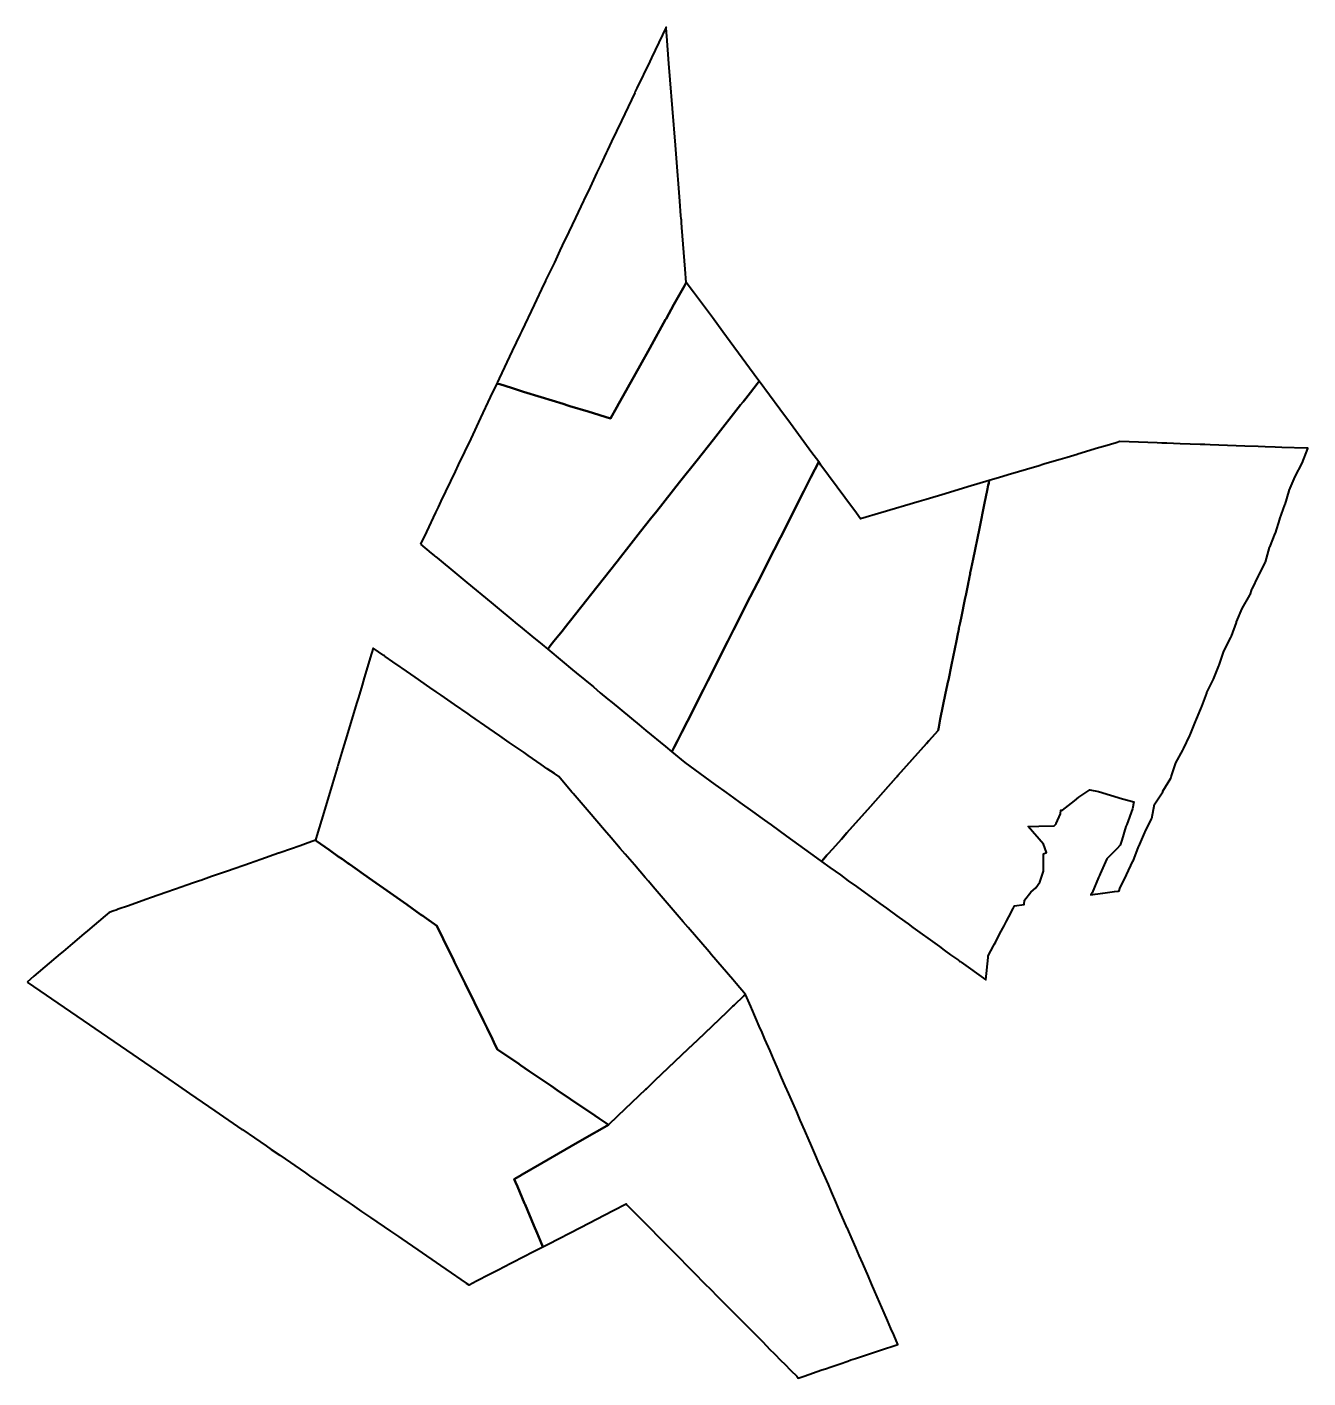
# Model space of a CAD drawing. Header units: metres. Extents: x 807708 to 807883, y 9157476 to 9157661.
import ezdxf

# ---------------------------------------------------------------- set-up
doc = ezdxf.new("R2010")
doc.units = ezdxf.units.M
doc.header["$MEASUREMENT"] = 0
doc.layers.add('2836-21219', color=1, linetype='Continuous')

msp = doc.modelspace()

# ---------------------------------------------------------------- linework, layer by layer
at = {"layer": '2836-21219', "color": 132, "lineweight": 40, "true_color": 0x00cccc}
msp.add_lwpolyline([(807772.02, 9157612.06), (807772.14, 9157612.02), (807772.4, 9157611.94), (807774.02, 9157611.44), (807775.67, 9157610.93), (807778.05, 9157610.19), (807781.04, 9157609.27), (807781.71, 9157609.06), (807781.99, 9157608.97), (807784.46, 9157608.21), (807787.53, 9157607.26), (807788.39, 9157608.81), (807788.68, 9157609.33), (807789.27, 9157610.39), (807791.57, 9157614.52), (807792.88, 9157616.89), (807795.05, 9157620.78), (807795.1, 9157620.88), (807796.18, 9157622.82), (807797.6, 9157625.37), (807797.87, 9157625.85), (807797.72, 9157627.65), (807797.27, 9157633.36), (807797.22, 9157634.04), (807797.21, 9157634.19), (807797.19, 9157634.36), (807797.17, 9157634.57), (807797.14, 9157634.95), (807796.98, 9157636.96), (807796.47, 9157643.39), (807796.38, 9157644.56), (807795.98, 9157649.59), (807795.67, 9157653.52), (807795.49, 9157655.74), (807795.19, 9157659.47), (807795.15, 9157659.98), (807795.1, 9157660.71), (807794.83, 9157660.14), (807794.6, 9157659.66), (807793.1, 9157656.49), (807792.87, 9157656.01), (807791.13, 9157652.35), (807790.91, 9157651.89), (807790.83, 9157651.73), (807789.02, 9157647.9), (807787.68, 9157645.08), (807787.11, 9157643.88), (807786.95, 9157643.53), (807786.15, 9157641.84), (807785.67, 9157640.84), (807784.5, 9157638.37), (807784.24, 9157637.83), (807783.47, 9157636.2), (807782.73, 9157634.65), (807781.83, 9157632.75), (807780.94, 9157630.88), (807780.63, 9157630.21), (807779.86, 9157628.59), (807778.67, 9157626.09), (807778.65, 9157626.03), (807778.44, 9157625.61), (807777.1, 9157622.78), (807775.42, 9157619.24), (807775.2, 9157618.77), (807774.12, 9157616.5), (807772.33, 9157612.72), (807772.1, 9157612.24)], close=True, dxfattribs=at)
at = {"layer": '2836-21219', "color": 5, "lineweight": 40, "true_color": 0x0000ff}
msp.add_lwpolyline([(807761.61, 9157590.12), (807763.07, 9157588.91), (807763.48, 9157588.57), (807763.57, 9157588.5), (807763.67, 9157588.41), (807763.86, 9157588.26), (807766.56, 9157586.03), (807767.9, 9157584.91), (807771.25, 9157582.14), (807772.33, 9157581.25), (807773.91, 9157579.95), (807774.2, 9157579.71), (807774.53, 9157579.43), (807775.47, 9157578.66), (807776.79, 9157577.57), (807778.19, 9157576.41), (807778.95, 9157575.78), (807779.31, 9157576.23), (807779.81, 9157576.87), (807780.46, 9157577.7), (807780.95, 9157578.31), (807781.2, 9157578.63), (807782.73, 9157580.57), (807784.29, 9157582.54), (807784.78, 9157583.17), (807788.41, 9157587.77), (807788.88, 9157588.36), (807790.02, 9157589.81), (807791.63, 9157591.85), (807793, 9157593.58), (807793.83, 9157594.64), (807796.94, 9157598.57), (807799.34, 9157601.61), (807801.56, 9157604.43), (807805.28, 9157609.14), (807805.61, 9157609.57), (807805.97, 9157610.02), (807806.62, 9157610.84), (807807.54, 9157612.01), (807807.82, 9157612.36), (807807.78, 9157612.4), (807806.49, 9157614.16), (807802.84, 9157619.11), (807801.42, 9157621.04), (807798.86, 9157624.51), (807797.87, 9157625.85), (807797.6, 9157625.37), (807796.18, 9157622.82), (807795.1, 9157620.88), (807795.05, 9157620.78), (807792.88, 9157616.89), (807791.57, 9157614.52), (807789.27, 9157610.39), (807788.68, 9157609.33), (807788.39, 9157608.81), (807787.53, 9157607.26), (807784.46, 9157608.21), (807781.99, 9157608.97), (807781.71, 9157609.06), (807781.04, 9157609.27), (807778.05, 9157610.19), (807775.67, 9157610.93), (807774.02, 9157611.44), (807772.4, 9157611.94), (807772.14, 9157612.02), (807772.02, 9157612.06), (807771.12, 9157610.18), (807769.78, 9157607.35), (807768.44, 9157604.52), (807766.75, 9157600.97), (807766.31, 9157600.04), (807764.38, 9157595.97), (807764, 9157595.17), (807763.66, 9157594.46), (807762.4, 9157591.8)], close=True, dxfattribs=at)
at = {"layer": '2836-21219', "color": 3, "lineweight": 40, "true_color": 0x00ff00}
for points in [[(807779.31, 9157576.23), (807778.95, 9157575.78), (807780.93, 9157574.14), (807782.35, 9157572.97), (807782.85, 9157572.56), (807785.18, 9157570.63), (807786.12, 9157569.85), (807787.18, 9157568.98), (807787.76, 9157568.5), (807791.44, 9157565.45), (807792.08, 9157564.93), (807792.3, 9157564.74), (807792.36, 9157564.69), (807795.01, 9157562.5), (807795.89, 9157561.77), (807796.21, 9157562.4), (807796.66, 9157563.28), (807797.26, 9157564.46), (807798.01, 9157565.95), (807800.21, 9157570.3), (807800.8, 9157571.45), (807803.54, 9157576.88), (807804.32, 9157578.41), (807806.6, 9157582.92), (807807.57, 9157584.83), (807809.86, 9157589.36), (807810.7, 9157591.01), (807811.7, 9157593), (807813.33, 9157596.2), (807813.91, 9157597.35), (807814, 9157597.54), (807814.87, 9157599.26), (807815.93, 9157601.35), (807815, 9157602.61), (807812.08, 9157606.57), (807810.62, 9157608.55), (807807.82, 9157612.36), (807807.54, 9157612.01), (807806.62, 9157610.84), (807805.97, 9157610.02), (807805.61, 9157609.57), (807805.28, 9157609.14), (807801.56, 9157604.43), (807799.34, 9157601.61), (807796.94, 9157598.57), (807793.83, 9157594.64), (807793, 9157593.58), (807791.63, 9157591.85), (807790.02, 9157589.81), (807788.88, 9157588.36), (807788.41, 9157587.77), (807784.78, 9157583.17), (807784.29, 9157582.54), (807782.73, 9157580.57), (807781.2, 9157578.63), (807780.95, 9157578.31), (807780.46, 9157577.7), (807779.81, 9157576.87)], [(807816.63, 9157547.18), (807816.32, 9157546.83), (807817.46, 9157546), (807818.89, 9157544.97), (807819.97, 9157544.19), (807821.08, 9157543.39), (807824.29, 9157541.07), (807825.18, 9157540.42), (807825.35, 9157540.3), (807826.59, 9157539.41), (807827.7, 9157538.61), (807828.15, 9157538.28), (807828.8, 9157537.81), (807832.1, 9157535.43), (807832.43, 9157535.19), (807833.07, 9157534.73), (807833.94, 9157534.09), (807835.01, 9157533.32), (807835.16, 9157533.21), (807835.23, 9157533.16), (807835.38, 9157533.06), (807838.72, 9157530.64), (807839.04, 9157533.69), (807839.06, 9157533.92), (807839.79, 9157535.3), (807839.85, 9157535.41), (807839.88, 9157535.47), (807840.09, 9157535.86), (807840.67, 9157536.96), (807841.24, 9157538.05), (807841.58, 9157538.68), (807841.87, 9157539.24), (807842.49, 9157540.41), (807842.66, 9157540.74), (807843.98, 9157540.93), (807844.02, 9157541.55), (807844.88, 9157542.62), (807845.57, 9157543.21), (807846.13, 9157544.01), (807846.59, 9157545.51), (807846.59, 9157547.86), (807847.01, 9157548.03), (807846.63, 9157549.17), (807844.51, 9157551.58), (807845.99, 9157551.61), (807848.08, 9157551.7), (807848.33, 9157551.95), (807848.34, 9157552.01), (807848.95, 9157553.33), (807849, 9157553.8), (807849.07, 9157553.81), (807849.21, 9157553.82), (807850.86, 9157555.11), (807851.43, 9157555.61), (807852.95, 9157556.6), (807854.12, 9157556.36), (807857.41, 9157555.36), (807858.94, 9157554.95), (807858.77, 9157553.99), (807857.97, 9157551.86), (807857.86, 9157551.57), (807857.31, 9157549.72), (807857.09, 9157549.03), (807856.63, 9157548.55), (807855.27, 9157547.16), (807854.36, 9157545.13), (807854.26, 9157544.9), (807854.14, 9157544.64), (807853.26, 9157542.55), (807853.07, 9157542.24), (807853.68, 9157542.33), (807854.72, 9157542.48), (807855.35, 9157542.57), (807856.3, 9157542.71), (807856.81, 9157542.78), (807856.94, 9157542.8), (807857.04, 9157543.14), (807857.05, 9157543.17), (807857.93, 9157544.94), (807857.94, 9157544.98), (807857.94, 9157544.99), (807858.82, 9157546.84), (807858.83, 9157546.86), (807859.59, 9157548.8), (807859.61, 9157548.85), (807860.44, 9157550.79), (807860.47, 9157550.84), (807861.35, 9157552.62), (807861.39, 9157552.7), (807861.78, 9157554.64), (807861.8, 9157554.69), (807862.89, 9157556.34), (807862.91, 9157556.43), (807863.97, 9157558.2), (807864.04, 9157558.35), (807864.66, 9157560.26), (807865.64, 9157562.01), (807865.68, 9157562.11), (807865.72, 9157562.2), (807866.59, 9157564.01), (807866.63, 9157564.11), (807867.35, 9157565.92), (807867.39, 9157566.02), (807868.16, 9157567.87), (807868.2, 9157567.97), (807868.88, 9157569.79), (807868.91, 9157569.89), (807869.76, 9157571.61), (807869.8, 9157571.7), (807870.53, 9157573.53), (807870.57, 9157573.61), (807871.24, 9157575.53), (807872.17, 9157577.4), (807872.21, 9157577.48), (807872.26, 9157577.56), (807872.93, 9157579.45), (807872.96, 9157579.54), (807873.71, 9157581.32), (807874.79, 9157583.16), (807874.82, 9157583.22), (807875.05, 9157583.92), (807875.07, 9157583.98), (807875.97, 9157585.78), (807876, 9157585.86), (807876.87, 9157587.6), (807876.89, 9157587.65), (807877.46, 9157589.67), (807877.48, 9157589.72), (807878.21, 9157591.57), (807878.25, 9157591.62), (807878.86, 9157593.54), (807878.88, 9157593.58), (807879.56, 9157595.48), (807879.58, 9157595.53), (807880.14, 9157597.41), (807880.15, 9157597.45), (807880.97, 9157599.35), (807880.97, 9157599.35), (807881.89, 9157601.17), (807881.89, 9157601.18), (807882.69, 9157603.17), (807882.7, 9157603.21), (807882.61, 9157603.21), (807882.59, 9157603.21), (807882.57, 9157603.21), (807879.15, 9157603.33), (807878.24, 9157603.37), (807876.88, 9157603.41), (807875.91, 9157603.45), (807874.09, 9157603.51), (807871.72, 9157603.6), (807869.35, 9157603.68), (807868.63, 9157603.71), (807868.36, 9157603.72), (807867.97, 9157603.73), (807865.25, 9157603.83), (807863.43, 9157603.89), (807862.74, 9157603.91), (807862.11, 9157603.94), (807857.02, 9157604.12), (807856.54, 9157603.97), (807854.99, 9157603.51), (807854.13, 9157603.26), (807851.31, 9157602.41), (807851.28, 9157602.41), (807851.21, 9157602.38), (807849.82, 9157601.97), (807848.88, 9157601.69), (807848.09, 9157601.45), (807846.68, 9157601.03), (807845.87, 9157600.79), (807845.4, 9157600.65), (807843.2, 9157600), (807841.81, 9157599.58), (807840.48, 9157599.18), (807839.98, 9157599.03), (807839.2, 9157598.8), (807839.13, 9157598.44), (807839.07, 9157598.19), (807838.92, 9157597.44), (807838.57, 9157595.73), (807837.86, 9157592.27), (807837, 9157588.06), (807836.75, 9157586.82), (807836.62, 9157586.21), (807836.6, 9157586.08), (807836.46, 9157585.43), (807836.46, 9157585.39), (807836.32, 9157584.74), (807836.31, 9157584.7), (807836.18, 9157584.02), (807836.04, 9157583.34), (807835.88, 9157582.56), (807835.41, 9157580.26), (807835.23, 9157579.4), (807835.08, 9157578.68), (807835.04, 9157578.47), (807835, 9157578.28), (807834.92, 9157577.9), (807834.72, 9157576.92), (807834.06, 9157573.67), (807833.63, 9157571.57), (807833.61, 9157571.48), (807833.26, 9157569.79), (807832.53, 9157566.22), (807832.31, 9157565.14), (807832.22, 9157564.7), (807830.97, 9157563.29), (807830.63, 9157562.91), (807826.75, 9157558.55), (807826.62, 9157558.4), (807826.46, 9157558.23), (807823, 9157554.33), (807819.76, 9157550.7), (807819.04, 9157549.88), (807818.62, 9157549.42), (807817.81, 9157548.5), (807817.22, 9157547.84), (807817.06, 9157547.66)], [(807747.27, 9157549.7), (807747.28, 9157549.7), (807747.36, 9157549.64), (807749.11, 9157548.41), (807750.37, 9157547.51), (807750.93, 9157547.12), (807751.67, 9157546.6), (807751.89, 9157546.44), (807752.68, 9157545.89), (807753.83, 9157545.08), (807755.05, 9157544.21), (807756.99, 9157542.85), (807759.72, 9157540.92), (807761.6, 9157539.59), (807761.89, 9157539.39), (807762.43, 9157539.01), (807763.81, 9157538.04), (807764.68, 9157536.26), (807766.14, 9157533.29), (807766.24, 9157533.07), (807767.67, 9157530.16), (807770.17, 9157525.07), (807770.67, 9157524.05), (807771.4, 9157522.57), (807771.79, 9157521.76), (807772.09, 9157521.16), (807774.99, 9157519.19), (807775.24, 9157519.02), (807776.44, 9157518.21), (807779.41, 9157516.2), (807780.26, 9157515.62), (807782.06, 9157514.39), (807785.39, 9157512.14), (807785.98, 9157511.74), (807786.95, 9157511.08), (807787.24, 9157510.88), (807788.52, 9157512.09), (807792.35, 9157515.74), (807792.42, 9157515.8), (807792.84, 9157516.2), (807793.59, 9157516.92), (807798.14, 9157521.26), (807799.38, 9157522.43), (807803.4, 9157526.26), (807803.72, 9157526.56), (807804.18, 9157527), (807804.23, 9157527.05), (807804.38, 9157527.19), (807805.73, 9157528.48), (807805.94, 9157528.67), (807804.68, 9157530.14), (807804.2, 9157530.7), (807801.32, 9157534.06), (807800.97, 9157534.46), (807798.11, 9157537.8), (807797.44, 9157538.58), (807793.34, 9157543.37), (807792.7, 9157544.11), (807792.26, 9157544.62), (807790.79, 9157546.34), (807789.54, 9157547.79), (807788.86, 9157548.59), (807787.61, 9157550.05), (807786.71, 9157551.09), (807784.6, 9157553.56), (807783.51, 9157554.83), (807782.43, 9157556.08), (807782.26, 9157556.29), (807780.45, 9157558.4), (807779.86, 9157558.81), (807778.9, 9157559.47), (807778.06, 9157560.05), (807776.29, 9157561.28), (807775.72, 9157561.67), (807775.45, 9157561.86), (807774.1, 9157562.79), (807773.7, 9157563.07), (807772.44, 9157563.94), (807770.95, 9157564.97), (807768.45, 9157566.71), (807768.28, 9157566.83), (807768.1, 9157566.95), (807766.25, 9157568.23), (807764.41, 9157569.51), (807763.74, 9157569.97), (807762.87, 9157570.57), (807760.86, 9157571.97), (807759.08, 9157573.2), (807758.82, 9157573.38), (807757.81, 9157574.08), (807756.76, 9157574.81), (807756.66, 9157574.87), (807756.61, 9157574.91), (807755.12, 9157575.94), (807754.73, 9157574.62), (807754.36, 9157573.39), (807753.91, 9157571.88), (807753.61, 9157570.89), (807753.11, 9157569.2), (807752.9, 9157568.5), (807752.18, 9157566.09), (807751.53, 9157563.95), (807751.01, 9157562.21), (807750.32, 9157559.9), (807750.27, 9157559.71), (807749.59, 9157557.44), (807748.54, 9157553.95), (807747.33, 9157549.9), (807747.32, 9157549.85)], [(807774.38, 9157503.47), (807774.57, 9157503.02), (807774.81, 9157502.45), (807775.79, 9157500.14), (807775.86, 9157499.98), (807777.08, 9157497.12), (807777.52, 9157496.09), (807777.99, 9157494.98), (807778.31, 9157494.23), (807779.01, 9157494.6), (807783.41, 9157496.86), (807787.88, 9157499.16), (807789.64, 9157500.07), (807789.76, 9157499.94), (807790.61, 9157499.09), (807791.35, 9157498.34), (807795.72, 9157493.92), (807795.72, 9157493.92), (807796.75, 9157492.88), (807798.17, 9157491.45), (807798.93, 9157490.68), (807800.37, 9157489.23), (807801.21, 9157488.37), (807802.08, 9157487.5), (807803.17, 9157486.39), (807804.07, 9157485.49), (807805.08, 9157484.47), (807806.57, 9157482.96), (807807.79, 9157481.73), (807808.29, 9157481.23), (807809.28, 9157480.22), (807809.85, 9157479.65), (807810.83, 9157478.66), (807811.26, 9157478.23), (807812.14, 9157477.34), (807812.93, 9157476.54), (807813.15, 9157476.31), (807813.94, 9157476.58), (807816.35, 9157477.41), (807816.84, 9157477.57), (807817.64, 9157477.85), (807818.85, 9157478.26), (807819.92, 9157478.63), (807820.34, 9157478.77), (807820.96, 9157478.98), (807824.24, 9157480.07), (807826.75, 9157480.9), (807826.19, 9157482.19), (807825.8, 9157483.09), (807825.33, 9157484.17), (807824.88, 9157485.19), (807823.61, 9157488.11), (807823.14, 9157489.18), (807822.71, 9157490.18), (807821.94, 9157491.94), (807821.47, 9157493.02), (807820.99, 9157494.13), (807820.5, 9157495.26), (807819.9, 9157496.63), (807819.84, 9157496.76), (807818.75, 9157499.26), (807818.28, 9157500.34), (807817.69, 9157501.7), (807817.25, 9157502.72), (807816.63, 9157504.14), (807816.01, 9157505.56), (807815.37, 9157507.03), (807814.8, 9157508.34), (807814.62, 9157508.75), (807814.03, 9157510.09), (807813.41, 9157511.52), (807812.93, 9157512.62), (807812.39, 9157513.87), (807811.86, 9157515.09), (807811.38, 9157516.19), (807810.87, 9157517.34), (807810.26, 9157518.76), (807809.76, 9157519.89), (807809.3, 9157520.96), (807808.6, 9157522.56), (807808.2, 9157523.47), (807807.83, 9157524.33), (807806.81, 9157526.68), (807806.75, 9157526.8), (807806.66, 9157527.01), (807805.94, 9157528.67), (807805.73, 9157528.48), (807804.38, 9157527.19), (807804.23, 9157527.05), (807804.18, 9157527), (807803.72, 9157526.56), (807803.4, 9157526.26), (807799.38, 9157522.43), (807798.14, 9157521.26), (807793.59, 9157516.92), (807792.84, 9157516.2), (807792.42, 9157515.8), (807792.35, 9157515.74), (807788.52, 9157512.09), (807787.24, 9157510.88), (807787.02, 9157510.75), (807783.99, 9157509.01), (807782.17, 9157507.96), (807781.31, 9157507.47), (807778.17, 9157505.65), (807775.45, 9157504.09), (807775.09, 9157503.88)]]:
    msp.add_lwpolyline(points, close=True, dxfattribs=at)
at = {"layer": '2836-21219', "color": 1, "lineweight": 40, "true_color": 0xff0000}
msp.add_lwpolyline([(807795.89, 9157561.77), (807797.67, 9157560.3), (807801.78, 9157557.33), (807801.9, 9157557.25), (807803.31, 9157556.22), (807804.3, 9157555.51), (807805.18, 9157554.88), (807806.9, 9157553.63), (807808.22, 9157552.68), (807808.86, 9157552.22), (807808.99, 9157552.12), (807809.44, 9157551.8), (807811.55, 9157550.27), (807815.65, 9157547.31), (807816.32, 9157546.83), (807816.63, 9157547.18), (807817.06, 9157547.66), (807817.22, 9157547.84), (807817.81, 9157548.5), (807818.62, 9157549.42), (807819.04, 9157549.88), (807819.76, 9157550.7), (807823, 9157554.33), (807826.46, 9157558.23), (807826.62, 9157558.4), (807826.75, 9157558.55), (807830.63, 9157562.91), (807830.97, 9157563.29), (807832.22, 9157564.7), (807832.31, 9157565.14), (807832.53, 9157566.22), (807833.26, 9157569.79), (807833.61, 9157571.48), (807833.63, 9157571.57), (807834.06, 9157573.67), (807834.72, 9157576.92), (807834.92, 9157577.9), (807835, 9157578.28), (807835.04, 9157578.47), (807835.08, 9157578.68), (807835.23, 9157579.4), (807835.41, 9157580.26), (807835.88, 9157582.56), (807836.04, 9157583.34), (807836.18, 9157584.02), (807836.31, 9157584.7), (807836.32, 9157584.74), (807836.46, 9157585.39), (807836.46, 9157585.43), (807836.6, 9157586.08), (807836.62, 9157586.21), (807836.75, 9157586.82), (807837, 9157588.06), (807837.86, 9157592.27), (807838.57, 9157595.73), (807838.92, 9157597.44), (807839.07, 9157598.19), (807839.13, 9157598.44), (807839.2, 9157598.8), (807836.3, 9157597.94), (807833.2, 9157597.01), (807830.61, 9157596.24), (807829.65, 9157595.95), (807824.43, 9157594.4), (807821.66, 9157593.57), (807821.09, 9157594.34), (807819.5, 9157596.51), (807816.24, 9157600.92), (807815.93, 9157601.35), (807814.87, 9157599.26), (807814, 9157597.54), (807813.91, 9157597.35), (807813.33, 9157596.2), (807811.7, 9157593), (807810.7, 9157591.01), (807809.86, 9157589.36), (807807.57, 9157584.83), (807806.6, 9157582.92), (807804.32, 9157578.41), (807803.54, 9157576.88), (807800.8, 9157571.45), (807800.21, 9157570.3), (807798.01, 9157565.95), (807797.26, 9157564.46), (807796.66, 9157563.28), (807796.21, 9157562.4)], close=True, dxfattribs=at)
at = {"layer": '2836-21219', "color": 4, "lineweight": 40, "true_color": 0x00ffff}
msp.add_lwpolyline([(807707.9, 9157530.35), (807725.64, 9157518.18), (807727.25, 9157517.08), (807728.57, 9157516.18), (807730.08, 9157515.14), (807733.51, 9157512.79), (807737.22, 9157510.24), (807737.28, 9157510.21), (807737.34, 9157510.17), (807740.52, 9157507.98), (807741.2, 9157507.52), (807742.38, 9157506.71), (807745.88, 9157504.31), (807746.45, 9157503.92), (807751.85, 9157500.22), (807752.01, 9157500.11), (807752.27, 9157499.93), (807753.54, 9157499.06), (807754.77, 9157498.22), (807757.5, 9157496.34), (807758.57, 9157495.61), (807759.04, 9157495.29), (807761.21, 9157493.8), (807764.34, 9157491.66), (807765.05, 9157491.17), (807767.82, 9157489.27), (807768.18, 9157489.02), (807768.25, 9157489.05), (807769.24, 9157489.56), (807771, 9157490.47), (807772.02, 9157491), (807772.48, 9157491.23), (807772.79, 9157491.39), (807777.03, 9157493.58), (807778.31, 9157494.23), (807777.99, 9157494.98), (807777.52, 9157496.09), (807777.08, 9157497.12), (807775.86, 9157499.98), (807775.79, 9157500.14), (807774.81, 9157502.45), (807774.57, 9157503.02), (807774.38, 9157503.47), (807775.09, 9157503.88), (807775.45, 9157504.09), (807778.17, 9157505.65), (807781.31, 9157507.47), (807782.17, 9157507.96), (807783.99, 9157509.01), (807787.02, 9157510.75), (807787.24, 9157510.88), (807786.95, 9157511.08), (807785.98, 9157511.74), (807785.39, 9157512.14), (807782.06, 9157514.39), (807780.26, 9157515.62), (807779.41, 9157516.2), (807776.44, 9157518.21), (807775.24, 9157519.02), (807774.99, 9157519.19), (807772.09, 9157521.16), (807771.79, 9157521.76), (807771.4, 9157522.57), (807770.67, 9157524.05), (807770.17, 9157525.07), (807767.67, 9157530.16), (807766.24, 9157533.07), (807766.14, 9157533.29), (807764.68, 9157536.26), (807763.81, 9157538.04), (807762.43, 9157539.01), (807761.89, 9157539.39), (807761.6, 9157539.59), (807759.72, 9157540.92), (807756.99, 9157542.85), (807755.05, 9157544.21), (807753.83, 9157545.08), (807752.68, 9157545.89), (807751.89, 9157546.44), (807751.67, 9157546.6), (807750.93, 9157547.12), (807750.37, 9157547.51), (807749.11, 9157548.41), (807747.36, 9157549.64), (807747.28, 9157549.7), (807747.27, 9157549.7), (807745.9, 9157549.22), (807745.17, 9157548.97), (807742.55, 9157548.05), (807742.4, 9157548), (807742.27, 9157547.95), (807742.2, 9157547.93), (807739.8, 9157547.09), (807738.25, 9157546.55), (807737.62, 9157546.33), (807736.01, 9157545.77), (807735.38, 9157545.54), (807734.99, 9157545.41), (807733.06, 9157544.74), (807731.99, 9157544.36), (807731.62, 9157544.23), (807731.45, 9157544.17), (807730.61, 9157543.88), (807729.71, 9157543.56), (807728.18, 9157543.03), (807726.84, 9157542.56), (807724.9, 9157541.88), (807724.13, 9157541.62), (807721.74, 9157540.78), (807720.34, 9157540.29), (807720.04, 9157540.18), (807719.74, 9157540.08), (807719.09, 9157539.86), (807718.55, 9157539.39), (807716.15, 9157537.36), (807715.87, 9157537.12), (807715.71, 9157536.98), (807715.34, 9157536.67), (807714.11, 9157535.62), (807712.83, 9157534.53), (807712.43, 9157534.2), (807708.83, 9157531.14)], close=True, dxfattribs=at)

doc.saveas('drawing.dxf')
